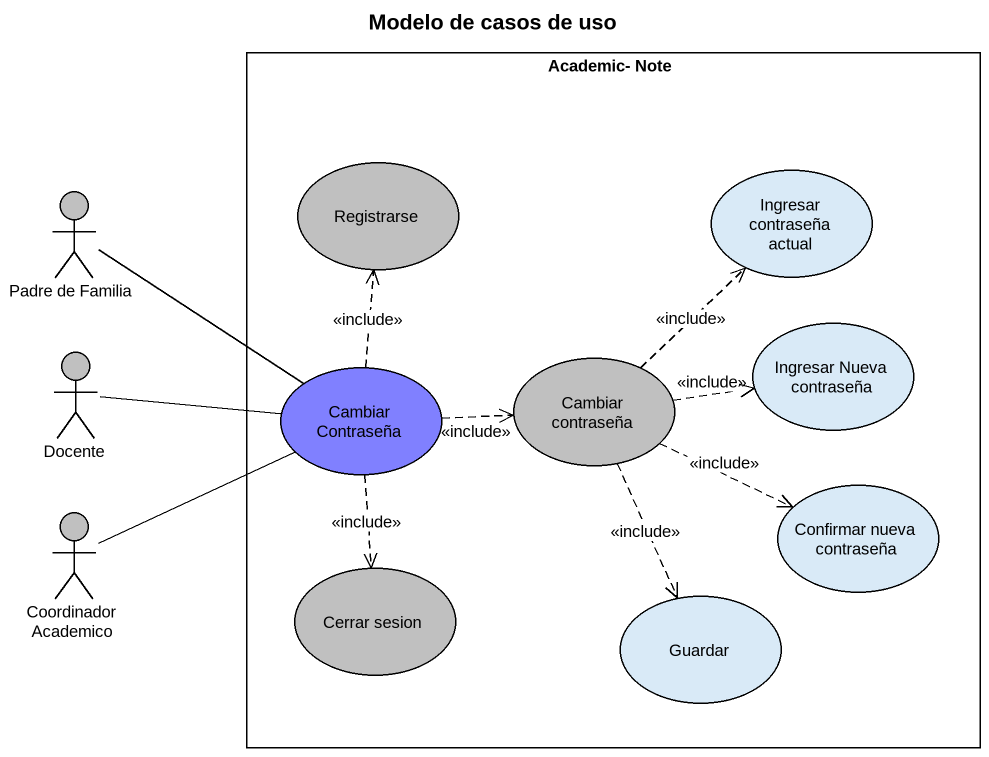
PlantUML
@startuml
title Modelo de casos de uso
rectangle "Academic- Note" as Academic_Note {
  usecase Registrarse #C0C0C0
  usecase "Ingresar contraseña actual" as Ingresar_contraseña_actual
  usecase "Cambiar Contraseña" as Cambiar_Contraseña #8080FF
  usecase "Cambiar contraseña" as Cambiar_contraseña #C0C0C0
  usecase "Ingresar Nueva contraseña" as Ingresar_Nueva_contraseña
  usecase "Confirmar nueva contraseña" as Confirmar_nueva_contraseña
  usecase "Cerrar sesion" as Cerrar_sesion #C0C0C0
  usecase Guardar
}
actor "Padre de Familia" as Padre_de_Familia #C0C0C0
actor Docente #C0C0C0
actor "Coordinador Academico" as Coordinador_Academico #C0C0C0
Padre_de_Familia -right- Cambiar_Contraseña
Docente -right- Cambiar_Contraseña
Cambiar_Contraseña .up.> Registrarse : <<include>>
Cambiar_Contraseña .right.> Cambiar_contraseña : <<include>>
Cambiar_Contraseña ..> Cerrar_sesion : <<include>>
Cambiar_contraseña .up.> Ingresar_contraseña_actual : <<include>>
Cambiar_contraseña .right.> Ingresar_Nueva_contraseña : <<include>>
Cambiar_contraseña .right.> Confirmar_nueva_contraseña : <<include>>
Cambiar_contraseña ..> Guardar : <<include>>
Coordinador_Academico -right- Cambiar_Contraseña
@enduml
